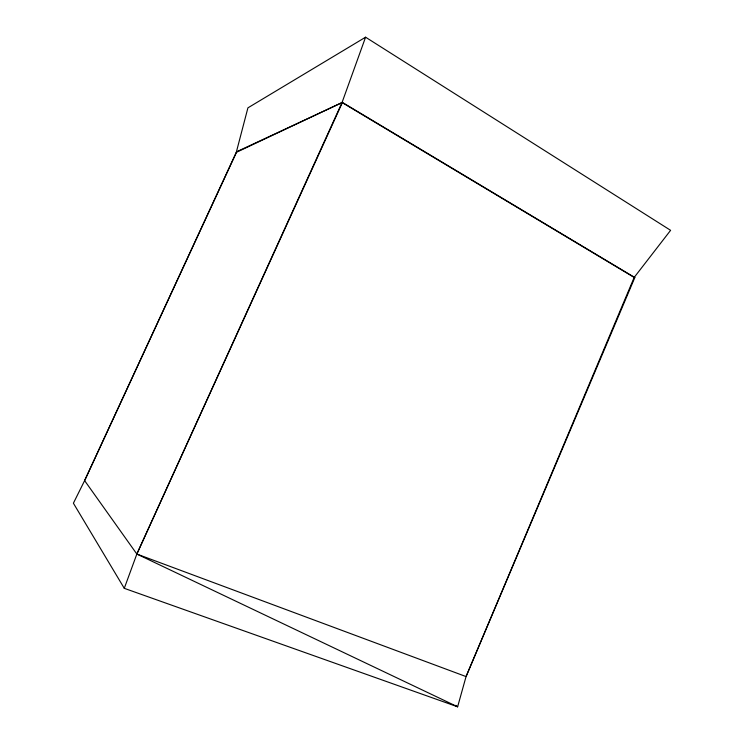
<?xml version="1.0" encoding="UTF-8"?>
<svg xmlns="http://www.w3.org/2000/svg" width="744" height="744" viewBox="0 0 744 744"><rect width="100%" height="100%" fill="white"/><g stroke="black" fill="none" stroke-linecap="round" stroke-linejoin="round"><path stroke-width="1.12" d="M236.267 152.381L247.919 107.852L365.583 37.2L670.604 230.324L634.176 277.428L466.06 676.575L457.625 706.8L124.276 588.327L73.396 503.214L84.621 480.615L236.778 151.683L342.445 102.44L634.827 277.54L466.06 676.575L136.85 554.048L84.621 480.615L236.267 152.381L342.045 102.523L365.583 37.2M124.276 588.327L136.85 554.048L342.045 102.523L634.176 277.428M342.445 102.44L136.85 554.048L457.625 706.8L455.821 705.331M634.13 277.549L634.827 277.54"/></g></svg>
